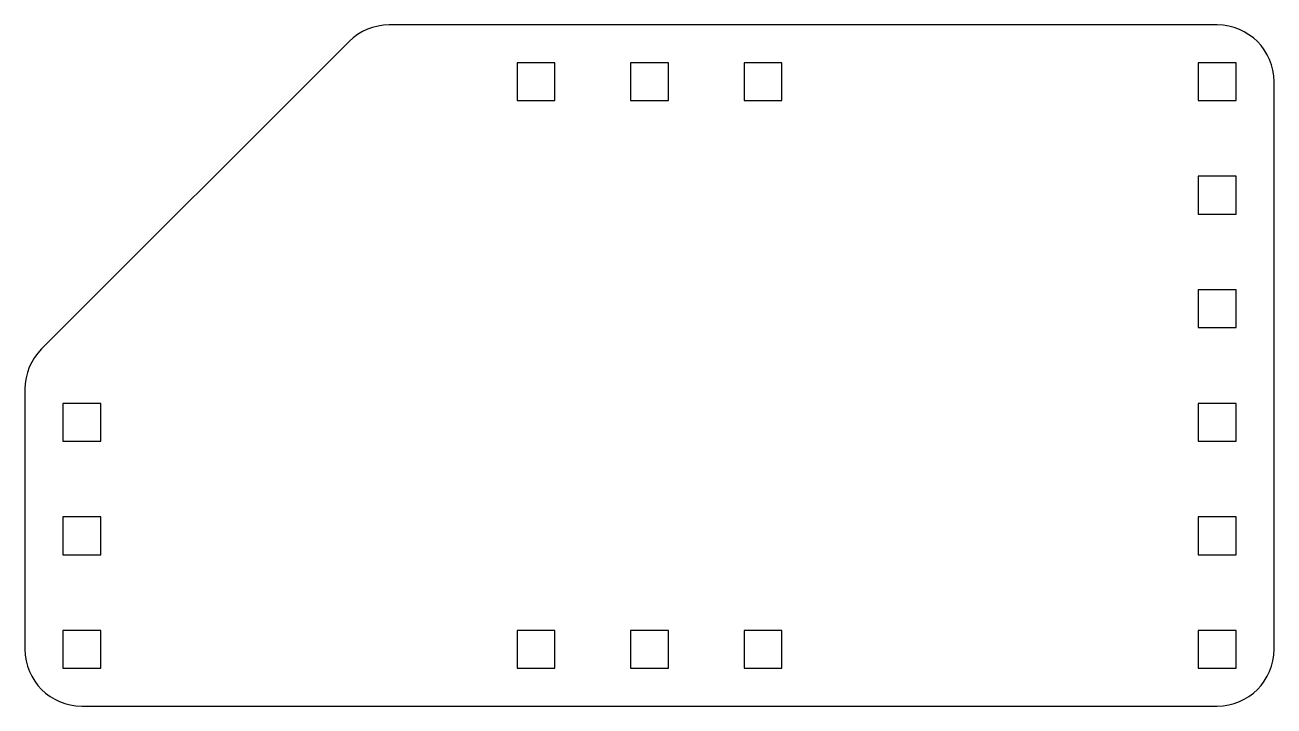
# Model space of a CAD drawing. Header units: millimetres. Extents: x 9.4 to 108.4, y 239.8 to 293.8.
import ezdxf

# ---------------------------------------------------------------- set-up
doc = ezdxf.new("R2010")
doc.units = ezdxf.units.MM
doc.layers.add('Default', color=7, linetype='Continuous')

# ---------------------------------------------------------------- blocks, each defined once
blk = doc.blocks.new('SE')
at = {"layer": 'Default', "color": 7, "linetype": 'Continuous'}
for p, q in [((12.413, 254.757), (12.413, 251.757)), ((15.413, 254.757), (12.413, 254.757)), ((15.413, 251.757), (15.413, 254.757)), ((12.413, 251.757), (15.413, 251.757))]:
    blk.add_line(p, q, dxfattribs=at)
blk = doc.blocks.new('SE1')
at = {"layer": 'Default', "color": 7, "linetype": 'Continuous'}
for p, q in [((102.413, 245.757), (102.413, 242.757)), ((105.413, 245.757), (102.413, 245.757)), ((105.413, 242.757), (105.413, 245.757)), ((102.413, 242.757), (105.413, 242.757))]:
    blk.add_line(p, q, dxfattribs=at)
blk = doc.blocks.new('SE2')
at = {"layer": 'Default', "color": 7, "linetype": 'Continuous'}
for p, q in [((102.413, 290.757), (102.413, 287.757)), ((105.413, 290.757), (102.413, 290.757)), ((105.413, 287.757), (105.413, 290.757)), ((102.413, 287.757), (105.413, 287.757))]:
    blk.add_line(p, q, dxfattribs=at)
blk = doc.blocks.new('SE3')
at = {"layer": 'Default', "color": 7, "linetype": 'Continuous'}
for p, q in [((57.413, 290.757), (57.413, 287.757)), ((60.413, 290.757), (57.413, 290.757)), ((60.413, 287.757), (60.413, 290.757)), ((57.413, 287.757), (60.413, 287.757))]:
    blk.add_line(p, q, dxfattribs=at)
blk = doc.blocks.new('SE4')
at = {"layer": 'Default', "color": 7, "linetype": 'Continuous'}
for p, q in [((102.413, 254.757), (102.413, 251.757)), ((105.413, 254.757), (102.413, 254.757)), ((105.413, 251.757), (105.413, 254.757)), ((102.413, 251.757), (105.413, 251.757))]:
    blk.add_line(p, q, dxfattribs=at)
blk = doc.blocks.new('SE5')
at = {"layer": 'Default', "color": 7, "linetype": 'Continuous'}
for p, q in [((102.413, 281.757), (102.413, 278.757)), ((105.413, 281.757), (102.413, 281.757)), ((105.413, 278.757), (105.413, 281.757)), ((102.413, 278.757), (105.413, 278.757))]:
    blk.add_line(p, q, dxfattribs=at)
blk = doc.blocks.new('SE6')
at = {"layer": 'Default', "color": 7, "linetype": 'Continuous'}
for p, q in [((66.413, 290.757), (66.413, 287.757)), ((69.413, 290.757), (66.413, 290.757)), ((69.413, 287.757), (69.413, 290.757)), ((66.413, 287.757), (69.413, 287.757))]:
    blk.add_line(p, q, dxfattribs=at)
blk = doc.blocks.new('SE7')
at = {"layer": 'Default', "color": 7, "linetype": 'Continuous'}
for p, q in [((48.413, 290.757), (48.413, 287.757)), ((51.413, 290.757), (48.413, 290.757)), ((51.413, 287.757), (51.413, 290.757)), ((48.413, 287.757), (51.413, 287.757))]:
    blk.add_line(p, q, dxfattribs=at)
blk = doc.blocks.new('SE8')
at = {"layer": 'Default', "color": 7, "linetype": 'Continuous'}
for p, q in [((102.413, 272.757), (102.413, 269.757)), ((105.413, 272.757), (102.413, 272.757)), ((105.413, 269.757), (105.413, 272.757)), ((102.413, 269.757), (105.413, 269.757))]:
    blk.add_line(p, q, dxfattribs=at)
blk = doc.blocks.new('SE9')
at = {"layer": 'Default', "color": 7, "linetype": 'Continuous'}
for p, q in [((102.413, 263.757), (102.413, 260.757)), ((105.413, 263.757), (102.413, 263.757)), ((105.413, 260.757), (105.413, 263.757)), ((102.413, 260.757), (105.413, 260.757))]:
    blk.add_line(p, q, dxfattribs=at)
blk = doc.blocks.new('SE10')
at = {"layer": 'Default', "color": 7, "linetype": 'Continuous'}
for p, q in [((57.413, 245.757), (57.413, 242.757)), ((60.413, 245.757), (57.413, 245.757)), ((60.413, 242.757), (60.413, 245.757)), ((57.413, 242.757), (60.413, 242.757))]:
    blk.add_line(p, q, dxfattribs=at)
blk = doc.blocks.new('SE11')
at = {"layer": 'Default', "color": 7, "linetype": 'Continuous'}
for p, q in [((66.413, 245.757), (66.413, 242.757)), ((69.413, 245.757), (66.413, 245.757)), ((69.413, 242.757), (69.413, 245.757)), ((66.413, 242.757), (69.413, 242.757))]:
    blk.add_line(p, q, dxfattribs=at)
blk = doc.blocks.new('SE12')
at = {"layer": 'Default', "color": 7, "linetype": 'Continuous'}
for p, q in [((48.413, 245.757), (48.413, 242.757)), ((51.413, 245.757), (48.413, 245.757)), ((51.413, 242.757), (51.413, 245.757)), ((48.413, 242.757), (51.413, 242.757))]:
    blk.add_line(p, q, dxfattribs=at)
blk = doc.blocks.new('SE13')
at = {"layer": 'Default', "color": 7, "linetype": 'Continuous'}
for p, q in [((12.413, 245.757), (12.413, 242.757)), ((15.413, 245.757), (12.413, 245.757)), ((15.413, 242.757), (15.413, 245.757)), ((12.413, 242.757), (15.413, 242.757))]:
    blk.add_line(p, q, dxfattribs=at)
blk = doc.blocks.new('SE14')
at = {"layer": 'Default', "color": 7, "linetype": 'Continuous'}
for p, q in [((12.413, 263.757), (12.413, 260.757)), ((15.413, 263.757), (12.413, 263.757)), ((15.413, 260.757), (15.413, 263.757)), ((12.413, 260.757), (15.413, 260.757))]:
    blk.add_line(p, q, dxfattribs=at)

msp = doc.modelspace()

# ---------------------------------------------------------------- linework, layer by layer
at = {"layer": 'Default', "color": 7, "linetype": 'Continuous'}
for p, q in [((103.913, 293.757), (38.277, 293.757)), ((10.731, 268.075), (35.095, 292.439)), ((108.413, 244.257), (108.413, 289.257)), ((9.413, 264.893), (9.413, 244.257)), ((13.913, 239.757), (103.913, 239.757))]:
    msp.add_line(p, q, dxfattribs=at)
for centre, start, end in [((38.277, 289.257), 90, 135), ((103.913, 289.257), 0, 90), ((13.913, 264.893), 135, 180), ((13.913, 244.257), 180, 270), ((103.913, 244.257), 270, 0)]:
    msp.add_arc(centre, 4.5, start, end, dxfattribs=at)

# ---------------------------------------------------------------- block references
at = {"layer": 'Default'}
for name in ['SE7', 'SE3', 'SE6', 'SE2', 'SE5', 'SE8', 'SE14', 'SE9', 'SE', 'SE4', 'SE13', 'SE12', 'SE10', 'SE11', 'SE1']:
    msp.add_blockref(name, (0, 0), dxfattribs=at)

doc.saveas('drawing.dxf')
